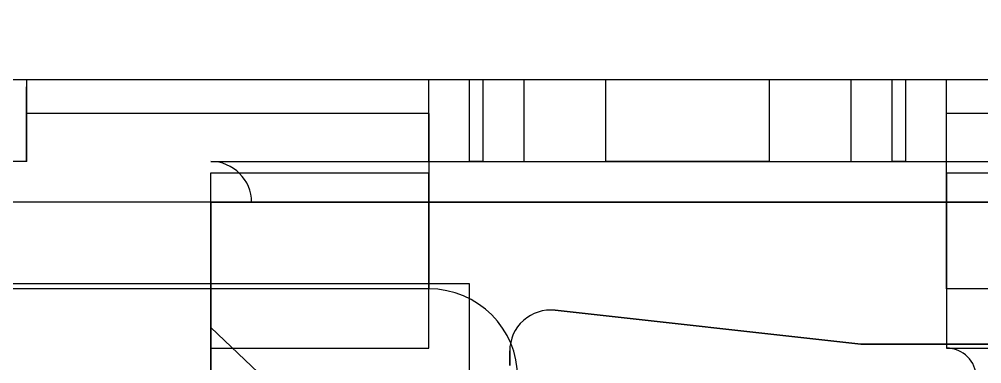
# Model space of a CAD drawing. Header units: millimetres. Extents: x -26.5 to 28.9, y -30 to 30.
# Drawn here: x 22.648 to 26.179, y -7.883 to -6.617 of the extents above; entities that cross this region are included whole.
import ezdxf

# ---------------------------------------------------------------- set-up
doc = ezdxf.new("R2010")
doc.units = ezdxf.units.MM
doc.layers.add('Feature', color=7, linetype='CONTINUOUS')

msp = doc.modelspace()

# ---------------------------------------------------------------- linework, layer by layer
at = {"layer": 'Feature'}
for p, q in [((27.5, -6.84, 4.05), (20, -6.84, 4.05)), ((27.5, -6.84, 4.05), (20, -6.84, 4.05)), ((22.675, -6.84, 2.7548), (22.675, -6.84, 2.72979)), ((22.675, -7.14, 2.72979), (22.675, -6.84, 2.72979)), ((22.675, -6.84, 2.7548), (22.675, -6.84, 2.72979)), ((22.675, -7.14, 2.72979), (22.675, -6.84, 2.72979)), ((22.675, -7.14, 2.7548), (22.675, -6.84, 2.7548)), ((22.675, -7.14, 2.7548), (22.675, -6.84, 2.7548)), ((24.15, -6.84, 2.8048), (24.15, -6.84, 2.7298)), ((24.15, -6.84, 2.8048), (24.15, -6.84, 2.7298)), ((24.15, -7.14, 2.8048), (24.15, -6.84, 2.8048)), ((24.15, -7.14, 2.8048), (24.15, -6.84, 2.8048)), ((24.35, -6.84, 2.9548), (24.3, -6.84, 2.9548)), ((24.35, -6.84, 2.9548), (24.3, -6.84, 2.9548)), ((24.3, -7.14, 2.9548), (24.3, -6.84, 2.9548)), ((24.3, -7.14, 2.9548), (24.3, -6.84, 2.9548)), ((24.35, -7.14, 2.9548), (24.35, -6.84, 2.9548)), ((24.35, -7.14, 2.9548), (24.35, -6.84, 2.9548)), ((24.5, -6.84, 1.355), (24.5, -6.84, 2.8048)), ((24.5, -7.14, 2.8048), (24.5, -6.84, 2.8048)), ((24.5, -6.84, 1.355), (24.5, -6.84, 2.8048)), ((24.5, -7.14, 1.355), (24.5, -6.84, 1.355)), ((24.5, -7.14, 2.8048), (24.5, -6.84, 2.8048)), ((24.5, -7.14, 1.355), (24.5, -6.84, 1.355)), ((25.4, -6.84, 1.055), (24.8, -6.84, 1.055)), ((24.8, -7.14, 1.055), (24.8, -6.84, 1.055)), ((25.4, -6.84, 1.055), (24.8, -6.84, 1.055)), ((24.8, -7.14, 1.055), (24.8, -6.84, 1.055)), ((25.4, -7.14, 1.055), (25.4, -6.84, 1.055)), ((25.4, -7.14, 1.055), (25.4, -6.84, 1.055)), ((25.7, -6.84, 2.8048), (25.7, -6.84, 1.355)), ((25.7, -7.14, 1.355), (25.7, -6.84, 1.355)), ((25.7, -6.84, 2.8048), (25.7, -6.84, 1.355)), ((25.7, -7.14, 2.8048), (25.7, -6.84, 2.8048)), ((25.7, -7.14, 1.355), (25.7, -6.84, 1.355)), ((25.7, -7.14, 2.8048), (25.7, -6.84, 2.8048)), ((25.9, -6.84, 2.9548), (25.85, -6.84, 2.9548)), ((25.85, -7.14, 2.9548), (25.85, -6.84, 2.9548)), ((25.9, -6.84, 2.9548), (25.85, -6.84, 2.9548)), ((25.85, -7.14, 2.9548), (25.85, -6.84, 2.9548)), ((25.9, -7.14, 2.9548), (25.9, -6.84, 2.9548)), ((25.9, -7.14, 2.9548), (25.9, -6.84, 2.9548)), ((27.5, -6.84, 2.7298), (26.05, -6.84, 2.7298)), ((27.5, -6.84, 2.7298), (26.05, -6.84, 2.7298)), ((26.05, -6.84, 2.8048), (26.05, -6.84, 2.7298)), ((26.05, -7.14, 2.8048), (26.05, -6.84, 2.8048)), ((26.05, -6.84, 2.8048), (26.05, -6.84, 2.7298)), ((26.05, -7.14, 2.8048), (26.05, -6.84, 2.8048)), ((22.674, -7.14, 2.23396), (22.6744, -6.96343, 2.4202)), ((22.674, -7.14, 2.23396), (22.6744, -6.96343, 2.4202)), ((24.15, -6.96343, 2.4202), (22.6744, -6.96343, 2.4202)), ((24.15, -6.96343, 2.4202), (22.6744, -6.96343, 2.4202)), ((24.15, -6.96343, 2.4202), (24.15, -7.60792, 1.7404)), ((24.15, -6.96343, 2.4202), (24.15, -7.60792, 1.7404)), ((26.05, -7.60792, 1.7404), (26.05, -6.96343, 2.4202)), ((27.5, -6.96343, 2.4202), (26.05, -6.96343, 2.4202)), ((27.5, -6.96343, 2.4202), (26.05, -6.96343, 2.4202)), ((26.05, -7.60792, 1.7404), (26.05, -6.96343, 2.4202)), ((22.674, -7.14, 2.23396), (22.325, -7.14, 2.23396)), ((22.674, -7.14, 2.23396), (22.325, -7.14, 2.23396)), ((22.675, -7.14, 2.72979), (22.674, -7.14, 2.23396)), ((22.675, -7.14, 2.72979), (22.674, -7.14, 2.23396)), ((22.675, -7.14, 2.7548), (22.675, -7.14, 2.72979)), ((22.675, -7.14, 2.7548), (22.675, -7.14, 2.72979)), ((23.35, -7.14, 2.7298), (23.35, -7.14, 4.05)), ((23.35, -7.14, 4.05), (27.3, -7.14, 4.05)), ((23.35, -7.14, 4.05), (27.3, -7.14, 4.05)), ((23.35, -7.14, 2.7298), (23.35, -7.14, 4.05)), ((24.15, -7.14, 2.7298), (24.15, -7.14, 2.8048)), ((24.15, -7.14, 2.7298), (24.15, -7.14, 2.8048)), ((24.35, -7.14, 2.9548), (24.3, -7.14, 2.9548)), ((24.35, -7.14, 2.9548), (24.3, -7.14, 2.9548)), ((24.5, -7.14, 1.355), (24.5, -7.14, 2.8048)), ((24.5, -7.14, 1.355), (24.5, -7.14, 2.8048)), ((25.4, -7.14, 1.055), (24.8, -7.14, 1.055)), ((25.4, -7.14, 1.055), (24.8, -7.14, 1.055)), ((25.7, -7.14, 2.8048), (25.7, -7.14, 1.355)), ((25.7, -7.14, 2.8048), (25.7, -7.14, 1.355)), ((25.9, -7.14, 2.9548), (25.85, -7.14, 2.9548)), ((25.9, -7.14, 2.9548), (25.85, -7.14, 2.9548)), ((26.05, -7.14, 2.8048), (26.05, -7.14, 2.7298)), ((26.05, -7.14, 2.7298), (27.3, -7.14, 2.7298)), ((26.05, -7.14, 2.7298), (27.3, -7.14, 2.7298)), ((26.05, -7.14, 2.8048), (26.05, -7.14, 2.7298)), ((23.35, -7.18114, 2.6266), (24.15, -7.18114, 2.6266)), ((23.35, -7.18114, 2.6266), (24.15, -7.18114, 2.6266)), ((23.35, -7.82563, 1.9468), (23.35, -7.18114, 2.6266)), ((23.35, -7.82563, 1.9468), (23.35, -7.18114, 2.6266)), ((24.15, -7.82563, 1.9468), (24.15, -7.18114, 2.6266)), ((24.15, -7.82563, 1.9468), (24.15, -7.18114, 2.6266)), ((26.05, -7.18114, 2.6266), (27.3, -7.18114, 2.6266)), ((26.05, -7.18114, 2.6266), (27.3, -7.18114, 2.6266)), ((26.05, -7.18114, 2.6266), (26.05, -7.82563, 1.9468)), ((26.05, -7.18114, 2.6266), (26.05, -7.82563, 1.9468)), ((27.5, -7.29, 4.5), (20, -7.29, 4.5)), ((27.5, -7.29, 4.5), (20, -7.29, 4.5)), ((23.35, -7.29, 4.2), (27.3, -7.29, 4.2)), ((23.35, -7.29, 4.2), (23.35, -12.89, 4.2)), ((23.35, -7.29, 4.2), (23.35, -12.89, 4.2)), ((23.35, -7.29, 4.2), (27.3, -7.29, 4.2)), ((24.3, -7.59, 4.5), (21.6, -7.59, 4.5)), ((24.3, -7.59, 4.5), (21.6, -7.59, 4.5)), ((24.3, -7.59, 4.57), (21.6, -7.59, 4.57)), ((24.3, -7.59, 4.57), (21.6, -7.59, 4.57)), ((24.3, -12.59, 4.5), (24.3, -7.59, 4.5)), ((24.3, -12.59, 4.5), (24.3, -7.59, 4.5)), ((24.3, -7.59, 4.57), (24.3, -7.59, 4.5)), ((24.3, -12.59, 4.57), (24.3, -7.59, 4.57)), ((24.3, -7.59, 4.57), (24.3, -7.59, 4.5)), ((24.3, -12.59, 4.57), (24.3, -7.59, 4.57)), ((24.15, -7.60792, 1.7404), (22, -7.60792, 1.7404)), ((24.15, -7.60792, 1.7404), (22, -7.60792, 1.7404)), ((27.5, -7.60792, 1.7404), (26.05, -7.60792, 1.7404)), ((27.5, -7.60792, 1.7404), (26.05, -7.60792, 1.7404)), ((25.7357, -7.81143, 4.5), (24.6138, -7.68677, 4.5)), ((24.6138, -7.68677, 4.2), (25.7357, -7.81143, 4.2)), ((24.6138, -7.68677, 4.2), (24.6138, -7.68677, 4.5)), ((24.6138, -7.68677, 4.2), (25.7357, -7.81143, 4.2)), ((25.7357, -7.81143, 4.5), (24.6138, -7.68677, 4.5)), ((24.6138, -7.68677, 4.2), (24.6138, -7.68677, 4.5)), ((23.35, -12.43, 3.53), (23.35, -7.75, 3.53)), ((23.35, -7.75, 3.53), (23.35, -7.75, 2.98479)), ((23.35, -7.75, 2.98479), (23.35, -8.16076, 2.57)), ((23.35, -7.75, 2.98479), (23.55, -7.94, 3.06294)), ((23.35, -7.75, 2.98479), (23.35, -8.16076, 2.57)), ((23.35, -7.75, 3.53), (23.55, -7.94, 3.34)), ((23.35, -7.75, 2.98479), (23.55, -7.94, 3.06294)), ((23.35, -7.75, 3.53), (23.35, -7.75, 2.98479)), ((23.35, -7.75, 3.53), (23.55, -7.94, 3.34)), ((23.35, -12.43, 3.53), (23.35, -7.75, 3.53)), ((23.35, -7.82563, 1.9468), (24.15, -7.82563, 1.9468)), ((23.35, -7.82563, 1.9468), (24.15, -7.82563, 1.9468)), ((24.4472, -7.83585, 4.5), (24.4472, -7.89, 4.5)), ((24.4472, -7.89, 4.2), (24.4472, -7.83585, 4.2)), ((24.4472, -7.83585, 4.2), (24.4472, -7.83585, 4.5)), ((24.4472, -7.83585, 4.5), (24.4472, -7.89, 4.5)), ((24.4472, -7.89, 4.2), (24.4472, -7.83585, 4.2)), ((24.4472, -7.83585, 4.2), (24.4472, -7.83585, 4.5)), ((26.7758, -7.81143, 4.5), (25.7357, -7.81143, 4.5)), ((25.7357, -7.81143, 4.2), (26.7758, -7.81143, 4.2)), ((25.7357, -7.81143, 4.2), (25.7357, -7.81143, 4.5)), ((25.7357, -7.81143, 4.2), (26.7758, -7.81143, 4.2)), ((26.7758, -7.81143, 4.5), (25.7357, -7.81143, 4.5)), ((25.7357, -7.81143, 4.2), (25.7357, -7.81143, 4.5)), ((26.05, -7.82563, 1.9468), (27.3, -7.82563, 1.9468)), ((26.05, -7.82563, 1.9468), (27.3, -7.82563, 1.9468))]:
    msp.add_line(p, q, dxfattribs=at)
for centre, radius, start, end in [((25.4, -6.84, 1.355), 0.3, 0, 0), ((25.4, -6.84, 1.355), 0.3, 0, 0), ((24.35, -6.84, 2.8048), 0.15, 0, 0), ((24.35, -6.84, 2.8048), 0.15, 0, 0), ((25.9, -6.84, 2.8048), 0.15, 0, 0), ((25.9, -6.84, 2.8048), 0.15, 0, 0), ((24.15, -7.29, 2.7298), 0.45, 90, 90), ((24.15, -7.29, 2.7298), 0.45, 90, 90), ((24.3, -6.84, 2.8048), 0, 180, 0), ((24.3, -6.84, 2.8048), 0, 180, 0), ((24.8, -6.84, 1.355), 0, 180, 0), ((24.8, -6.84, 1.355), 0, 180, 0), ((25.4, -7.14, 1.355), 0.3, 0, 0), ((25.4, -7.14, 1.355), 0.3, 0, 0), ((25.85, -6.84, 2.8048), 0, 180, 0), ((25.85, -6.84, 2.8048), 0, 180, 0), ((24.35, -7.14, 2.8048), 0.15, 0, 0), ((24.35, -7.14, 2.8048), 0.15, 0, 0), ((26.05, -7.29, 2.7298), 0.32657, 90, 90), ((26.05, -7.29, 2.7298), 0.32657, 90, 90), ((25.9, -7.14, 2.8048), 0.15, 0, 0), ((25.9, -7.14, 2.8048), 0.15, 0, 0), ((23.35, -7.29, 4.05), 0.15, 0, 90), ((23.35, -7.29, 4.05), 0.15, 0, 90), ((24.3, -7.14, 2.8048), 0, 180, 0), ((24.3, -7.14, 2.8048), 0, 180, 0), ((24.8, -7.14, 1.355), 0, 180, 0), ((24.8, -7.14, 1.355), 0, 180, 0), ((25.85, -7.14, 2.8048), 0, 180, 0), ((25.85, -7.14, 2.8048), 0, 180, 0), ((26.05, -7.29, 2.7298), 0.15, 90, 90), ((26.05, -7.29, 2.7298), 0.15, 90, 90), ((23.35, -7.29, 2.7298), 0.10886, 90, 90), ((23.35, -7.29, 2.7298), 0.10886, 90, 90), ((24.15, -7.29, 2.7298), 0.10886, 90, 90), ((24.15, -7.29, 2.7298), 0.10886, 90, 90), ((24.15, -7.93449, 2.05), 0.32657, 0, 90), ((24.15, -7.93449, 2.05), 0.32657, 0, 90), ((24.5972, -7.83585, 4.5), 0.15, 83.6598, 180), ((24.5972, -7.83585, 4.2), 0.15, 83.6598, 180), ((24.5972, -7.83585, 4.5), 0.15, 83.6598, 180), ((24.5972, -7.83585, 4.2), 0.15, 83.6598, 180), ((26.05, -7.93449, 2.05), 0.10886, 0, 90), ((26.05, -7.93449, 2.05), 0.10886, 0, 90), ((25.6038, -8.16143, 4.125), 0.3094, 0, 0), ((25.6038, -8.16143, 4.125), 0.3094, 0, 0), ((26.0057, -8.16143, 4.33449), 0.3094, 180, 180), ((26.0057, -8.16143, 4.33449), 0.3094, 180, 180)]:
    msp.add_arc(centre, radius, start, end, dxfattribs=at)
for points, degree in [([(22.6744, -6.96343, 2.4202), (22.6746, -6.88587, 2.50016), (22.6748, -6.83873, 2.61839), (22.675, -6.84, 2.72979)], 3), ([(22.6744, -6.96343, 2.4202), (22.6746, -6.88587, 2.50016), (22.6748, -6.83873, 2.61839), (22.675, -6.84, 2.72979)], 3), ([(24.15, -6.84, 2.7298), (22.675, -6.84, 2.72979)], 1), ([(24.15, -6.84, 2.7298), (22.675, -6.84, 2.72979)], 1), ([(23.35, -7.14, 2.7298), (24.15, -7.14, 2.7298)], 1), ([(23.35, -7.14, 2.7298), (24.15, -7.14, 2.7298)], 1)]:
    msp.add_open_spline(points, degree=degree, dxfattribs=at)

doc.saveas('drawing.dxf')
